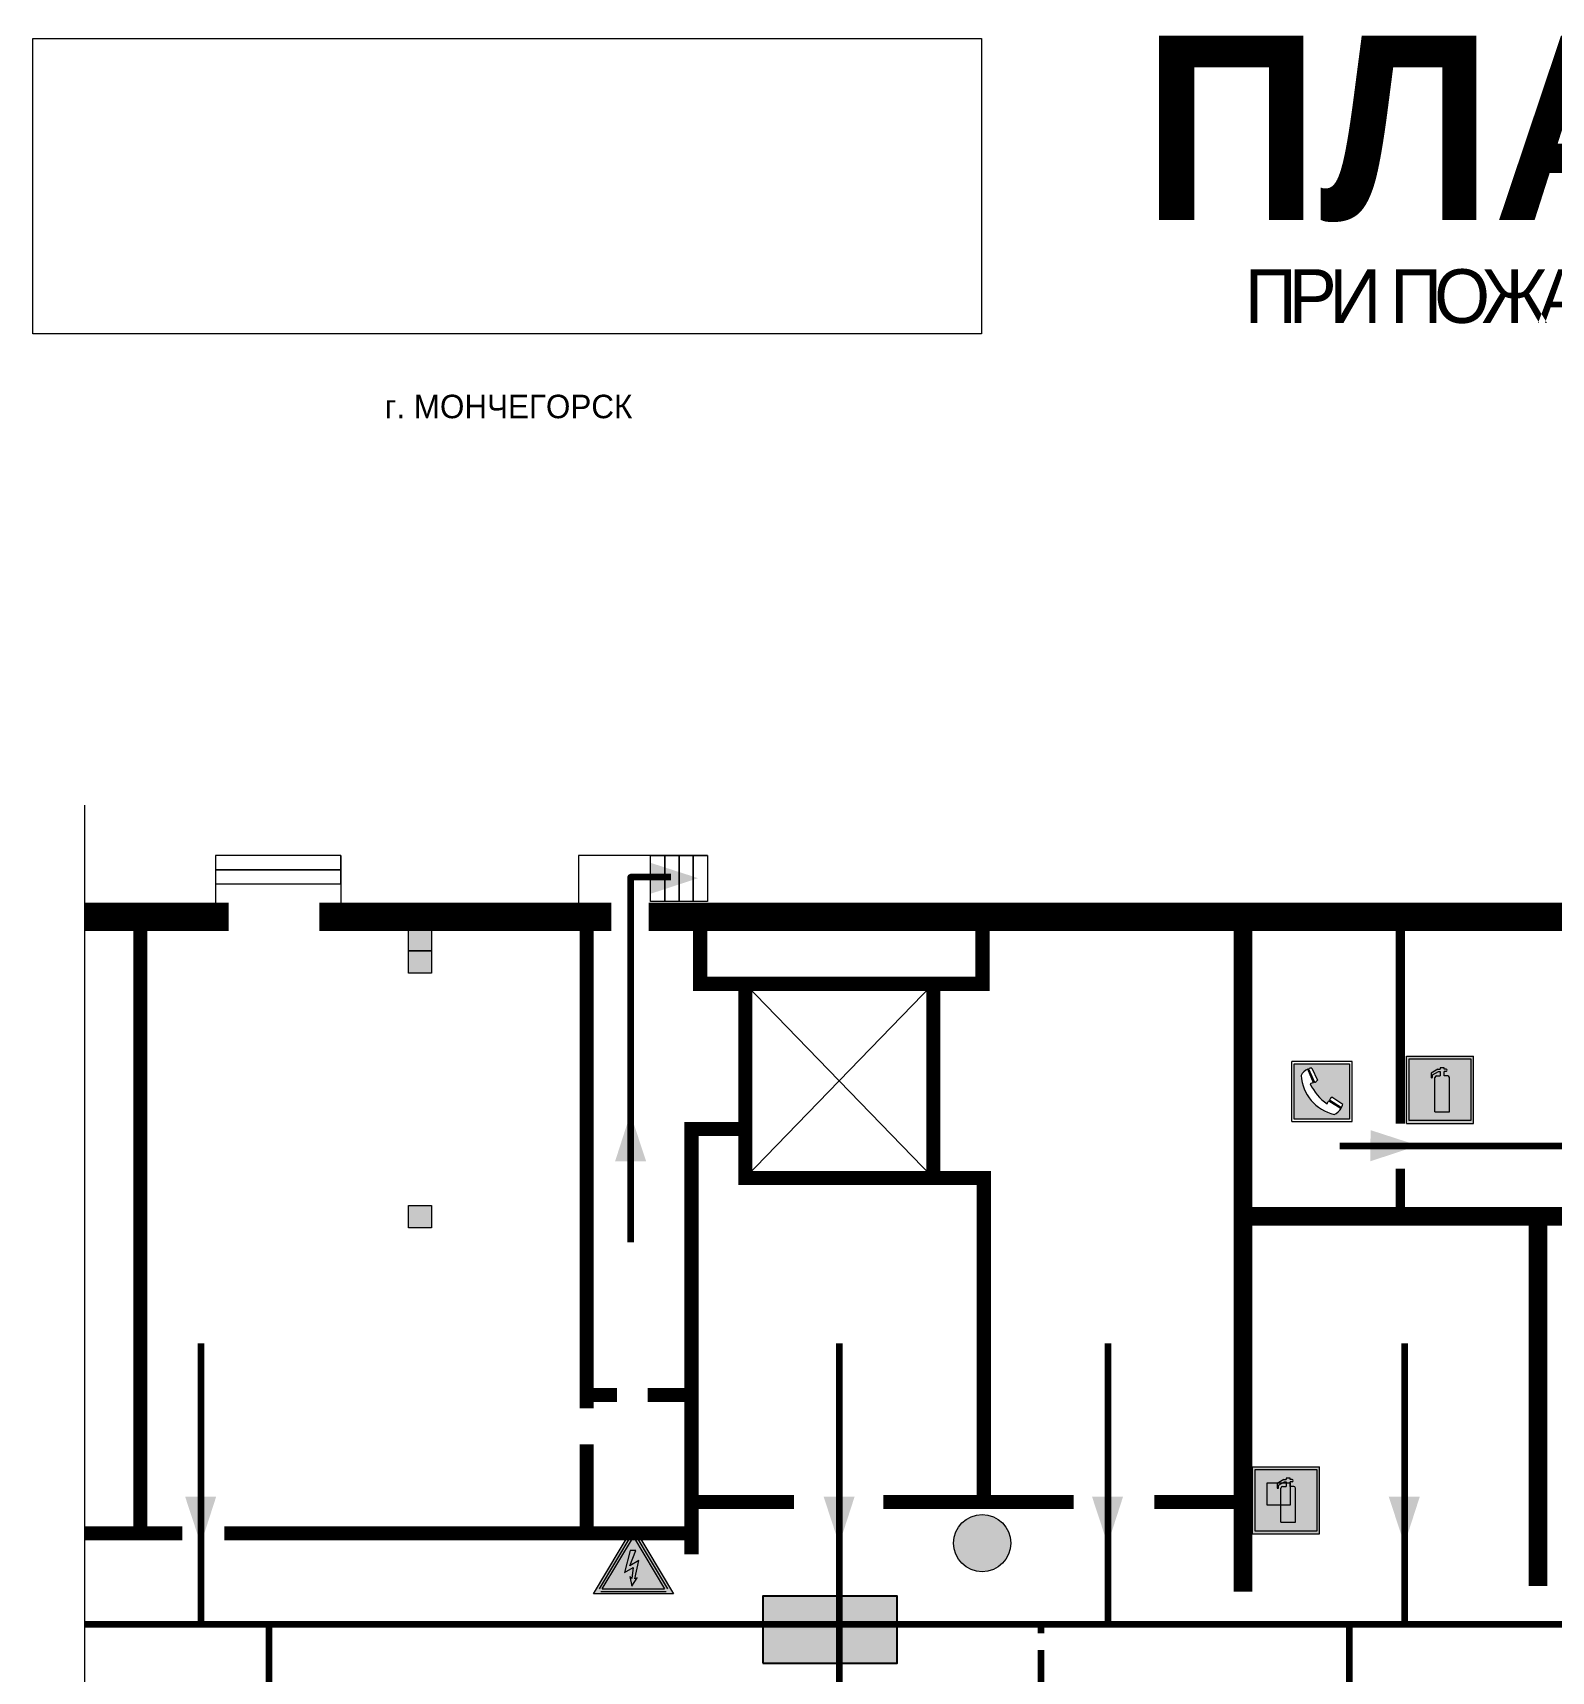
# Model space of a CAD drawing. Header units: millimetres. Extents: x 13114 to 67229, y 22859 to 38520.
# Drawn here: x 17780.1 to 17961.2, y 30287.5 to 30482.9 of the extents above; entities that cross this region are included whole.
import ezdxf

# ---------------------------------------------------------------- set-up
doc = ezdxf.new("R2010")
doc.units = ezdxf.units.MM
doc.linetypes.add('{ Wide Dash }', pattern=[12, 4, -2, 4, -2])
doc.layers.add('План_Штампы', color=7, linetype='Continuous')
doc.styles.add('обычный', font='arial.ttf')
picture_1 = doc.add_image_def('image1.jpg', size_in_pixel=(337, 105))

# ---------------------------------------------------------------- blocks, each defined once
blk = doc.blocks.new('A$C7B8C2D5B')
at = {"lineweight": 0}
h = blk.add_hatch(color=5, dxfattribs=at)
h.dxf.hatch_style = 1
h.paths.add_polyline_path([(1.4, -3.02, 1), (-2.11, -3.02, 1)])
at = {"color": 5, "lineweight": 0}
blk.add_circle((-0.36, -3.02), 1.75, dxfattribs=at)
blk = doc.blocks.new('A$C32E8229D')
at = {"true_color": 0xffffff}
blk.add_hatch(color=7, dxfattribs=at).paths.add_polyline_path([(0, 0), (0, -8), (16, -8), (16, 0)])
h = blk.add_hatch(color=126)
h.paths.add_polyline_path([(0.2, -0.2), (15.8, -0.2), (15.8, -7.8), (0.2, -7.8)])
h.paths.add_polyline_path([(13.49, -2.05), (12.08, -2.05), (11.37, -2.63, 0.162397), (11.29, -2.84), (11.29, -3.63), (10.35, -3.63), (10.35, -4.05), (11.68, -4.05), (11.68, -3.48), (12.26, -4.28), (11.29, -5.1), (11.29, -6.78), (11.85, -6.78), (11.85, -5.44), (12.8, -4.64), (12.8, -5.94), (14.46, -5.94), (14.46, -5.39), (13.45, -5.39), (13.45, -3.97), (12.46, -2.59), (13.15, -2.59), (13.69, -3.34), (14.18, -3)], flags=16)
h.paths.add_polyline_path([(10.74, -1.82, 1), (11.8, -1.82, 1)], flags=16)
h.paths.add_polyline_path([(9.39, -3.59), (5.99, -3.59), (6.56, -3.03), (5.91, -3.03), (5.1, -3.83), (5.91, -4.64), (6.56, -4.64), (5.99, -4.09), (9.39, -4.09)], flags=16)
h.paths.add_polyline_path([(4.29, -1.08), (1.72, -1.08), (1.72, -6.6), (4.29, -6.6)], flags=16)
at = {"color": 126}
blk.add_lwpolyline([(16, -8), (0, -8), (0, 0), (16, 0)], close=True, dxfattribs=at)
blk = doc.blocks.new('A$C3E6D3DDE')
at = {"lineweight": 5}
h = blk.add_hatch(color=40, dxfattribs=at)
h.paths.add_polyline_path([(24.1, 1.45), (16.46, -11.35), (31.74, -11.35)])
h.paths.add_polyline_path([(24.09, -0.46), (30.03, -10.41), (18.14, -10.41)], flags=16)
h.paths.add_polyline_path([(24.54, -3.08), (23.41, -6.02), (25.13, -5.01), (24.33, -8.5), (24.82, -8.27), (23.79, -9.86), (23.4, -8.04), (23.8, -8.43), (24.04, -6.29), (22.39, -7.25), (23.44, -3.08)], flags=0)
h = blk.add_hatch(color=256, dxfattribs=at)
h.paths.add_polyline_path([(24.37, 0.03, 0.567511), (23.82, 0.03), (17.59, -10.4, 0.582454), (17.86, -10.88), (30.32, -10.88, 0.582149), (30.6, -10.4)])
h.paths.add_polyline_path([(24.09, -0.46), (18.14, -10.41), (30.03, -10.41)], flags=16)
h.paths.add_polyline_path([(24.54, -3.08), (23.41, -6.02), (25.13, -5.01), (24.33, -8.5), (24.82, -8.27), (23.79, -9.86), (23.4, -8.04), (23.8, -8.43), (24.04, -6.29), (22.39, -7.25), (23.44, -3.08)], flags=0)
h = blk.add_hatch(color=40, dxfattribs=at)
h.paths.add_polyline_path([(24.09, -0.46), (18.14, -10.41), (30.03, -10.41)])
h.paths.add_polyline_path([(24.82, -8.27), (23.79, -9.86), (23.4, -8.04), (23.8, -8.43), (24.04, -6.29), (22.39, -7.25), (23.44, -3.08), (24.54, -3.08), (23.41, -6.02), (25.13, -5.01), (24.33, -8.5)], flags=16)
at = {"color": 40, "lineweight": 5}
for p, q in [((16.46, -11.35), (24.1, 1.45)), ((24.1, 1.45), (31.74, -11.35))]:
    blk.add_line(p, q, dxfattribs=at)
at = {"lineweight": 5}
for p, q in [((17.59, -10.4), (23.82, 0.03)), ((24.37, 0.03), (30.6, -10.4)), ((18.14, -10.41), (24.09, -0.46)), ((23.44, -3.08), (22.39, -7.25)), ((23.41, -6.02), (24.54, -3.08)), ((24.54, -3.08), (23.44, -3.08)), ((24.09, -0.46), (30.03, -10.41)), ((25.13, -5.01), (23.41, -6.02)), ((24.33, -8.5), (25.13, -5.01)), ((22.39, -7.25), (24.04, -6.29)), ((23.8, -8.43), (23.4, -8.04)), ((23.4, -8.04), (23.79, -9.86)), ((23.79, -9.86), (24.82, -8.27)), ((24.04, -6.29), (23.8, -8.43)), ((24.82, -8.27), (24.33, -8.5)), ((17.86, -10.88), (30.32, -10.88)), ((18.14, -10.41), (30.03, -10.41))]:
    blk.add_line(p, q, dxfattribs=at)
at = {"color": 50, "lineweight": 5}
blk.add_line((31.74, -11.35), (16.46, -11.35), dxfattribs=at)
blk = doc.blocks.new('A$C456E1F9C')
at = {"lineweight": 5}
h = blk.add_hatch(color=242, dxfattribs=at)
h.paths.add_polyline_path([(0.51, -1.47), (0.51, -13.26), (12.29, -13.26), (12.29, -1.47)])
h.paths.add_polyline_path([(5.42, -4.95, -0.254479), (4.78, -5.4), (3.52, -2.53, -0.209735), (4.23, -2.4)], flags=16)
h.paths.add_polyline_path([(8.53, -8.6), (10.87, -10.17), (10.54, -10.76), (8.03, -9.13, -0.192251)], flags=16)
h.paths.add_polyline_path([(4.61, -5.49, 0.005518), (3.87, -5.72, 0.128647), (7.49, -10.01, 0.00809), (7.83, -9.33), (10.47, -10.97, -0.16736), (8.99, -12.25, -0.327862), (1.95, -3.95, -0.166952), (3.36, -2.62)], flags=16)
at = {"color": 242, "lineweight": 5}
for p, q in [((0, -13.77), (0, -0.97)), ((12.8, -0.97), (0, -0.97)), ((4.61, -5.49), (3.36, -2.62)), ((3.52, -2.53), (4.78, -5.4)), ((4.23, -2.4), (5.42, -4.95)), ((12.8, -13.77), (12.8, -0.97)), ((7.83, -9.33), (10.47, -10.97)), ((8.03, -9.13), (10.54, -10.76)), ((10.81, -10.12), (8.53, -8.6)), ((10.54, -10.76), (10.8, -10.3)), ((10.8, -10.3), (10.81, -10.12)), ((0, -13.77), (12.8, -13.77))]:
    blk.add_line(p, q, dxfattribs=at)
blk.add_lwpolyline([(0.51, -1.47), (12.29, -1.47), (12.29, -13.26), (0.51, -13.26)], close=True, dxfattribs=at)
for centre, radius, start, end in [((4.59, -5.34), 2.99, 114.2845, 152.1974), ((4.02, -3.27), 0.891, 76.3284, 123.7092), ((11.12, -3.31), 9.19, 183.9915, 256.6009), ((14.98, -39.1), 35.17, 107.1487, 108.4135), ((13.86, -0.94), 11.08, 205.5536, 234.8762), ((4.68, -4.59), 0.824, 276.9621, 334.0723), ((-13.31, 0.8), 23.44, 332.5487, 334.4027), ((8.94, -9.5), 0.989, 114.4092, 157.9388), ((7.87, -9.46), 3, 291.9291, 329.9329)]:
    blk.add_arc(centre, radius, start, end, dxfattribs=at)
blk = doc.blocks.new('A$C3AD82952')
at = {"true_color": 0xf5f5ff}
h = blk.add_hatch(color=7, dxfattribs=at)
h.dxf.hatch_style = 1
h.paths.add_polyline_path([(8.21, 8.73, 0.414214), (7.89, 9.05), (7.22, 9.05), (7.22, 9.92), (7.59, 9.92, 1), (7.57, 10.36), (7.22, 10.36), (7.22, 10.6), (6.43, 10.6), (6.43, 10.36), (6.01, 10.36), (4.74, 9.59), (4.74, 8.69), (4.98, 8.73), (4.98, 9.26), (6.12, 9.91), (6.43, 9.91), (6.43, 9.05), (5.76, 9.05, 0.414214), (5.44, 8.73), (5.44, 2.2), (8.21, 2.2)], flags=0)
h.paths.add_polyline_path([(12.8, 12.8), (0, 12.8), (0, 0), (12.8, 0)])
h.paths.add_polyline_path([(0.51, 12.29), (12.29, 12.29), (12.29, 0.51), (0.51, 0.51)], flags=16)
h.paths.add_polyline_path([(4.74, 9.59), (6.01, 10.36), (6.43, 10.36), (6.43, 10.6), (7.22, 10.6), (7.22, 10.36), (7.59, 10.36, -0.94586), (7.59, 9.92), (7.22, 9.92), (7.22, 9.05), (7.89, 9.05, -0.414214), (8.21, 8.73), (8.21, 2.2), (5.44, 2.2), (5.44, 8.73, -0.414214), (5.76, 9.05), (6.43, 9.05), (6.43, 9.91), (6.12, 9.91), (4.98, 9.26), (4.98, 8.73), (4.74, 8.69)], flags=0)
h = blk.add_hatch(color=242)
h.dxf.hatch_style = 1
h.paths.add_polyline_path([(12.29, 12.29), (0.51, 12.29), (0.51, 0.51), (12.29, 0.51)])
h.paths.add_polyline_path([(4.74, 8.69), (4.74, 9.59), (6.01, 10.36), (6.43, 10.36), (6.43, 10.6), (7.22, 10.6), (7.22, 10.36), (7.59, 10.36, -0.94586), (7.59, 9.92), (7.22, 9.92), (7.22, 9.05), (7.89, 9.05, -0.414214), (8.21, 8.73), (8.21, 2.2), (5.44, 2.2), (5.44, 8.73, -0.414214), (5.76, 9.05), (6.43, 9.05), (6.43, 9.91), (6.12, 9.91), (4.98, 9.26), (4.98, 8.73)], flags=16)
h = blk.add_hatch(color=7, dxfattribs=at)
h.dxf.hatch_style = 1
h.paths.add_polyline_path([(8.21, 8.73, 0.414214), (7.89, 9.05), (7.22, 9.05), (7.22, 9.92), (7.59, 9.92, 1), (7.57, 10.36), (7.22, 10.36), (7.22, 10.6), (6.43, 10.6), (6.43, 10.36), (6.01, 10.36), (4.74, 9.59), (4.74, 8.69), (4.98, 8.73), (4.98, 9.26), (6.12, 9.91), (6.43, 9.91), (6.43, 9.05), (5.76, 9.05, 0.414214), (5.44, 8.73), (5.44, 2.2), (8.21, 2.2)])
at = {"color": 242, "lineweight": 5}
for p, q in [((0, 0), (0, 12.8)), ((0, 12.8), (12.8, 12.8)), ((12.8, 0), (12.8, 12.8)), ((6.01, 10.36), (4.74, 9.59)), ((4.74, 9.59), (4.74, 8.69)), ((4.98, 9.26), (6.12, 9.91)), ((6.01, 10.36), (6.43, 10.36)), ((6.12, 9.91), (6.43, 9.91)), ((7.22, 10.6), (6.43, 10.6)), ((6.43, 10.6), (6.43, 10.36)), ((6.43, 9.91), (6.43, 9.05)), ((7.22, 10.36), (7.22, 10.6)), ((7.59, 10.36), (7.22, 10.36)), ((7.22, 9.05), (7.22, 9.92)), ((7.59, 9.92), (7.22, 9.92)), ((4.74, 8.69), (4.98, 8.73)), ((4.98, 8.73), (4.98, 9.26)), ((5.44, 2.2), (5.44, 8.73)), ((5.76, 9.05), (6.43, 9.05)), ((7.89, 9.05), (7.22, 9.05)), ((8.21, 2.2), (8.21, 8.73)), ((0, 0), (12.8, 0)), ((5.44, 2.2), (8.21, 2.2))]:
    blk.add_line(p, q, dxfattribs=at)
blk.add_lwpolyline([(0.51, 12.29), (12.29, 12.29), (12.29, 0.51), (0.51, 0.51)], close=True, dxfattribs=at)
for centre, radius, start, end in [((7.58, 10.14), 0.223, 273.1875, 86.8125), ((5.76, 8.73), 0.32, 90, 180), ((7.89, 8.73), 0.32, 0, 90)]:
    blk.add_arc(centre, radius, start, end, dxfattribs=at)

msp = doc.modelspace()

# ---------------------------------------------------------------- hatches: boundary and pattern name
at = {"lineweight": 0}
h = msp.add_hatch(color=256, dxfattribs=at)
h.dxf.hatch_style = 1
h.paths.add_polyline_path([(17827.67, 30373.43), (17827.67, 30376.09), (17824.91, 30376.09), (17824.91, 30373.43)])
h = msp.add_hatch(color=256, dxfattribs=at)
h.dxf.hatch_style = 1
h.paths.add_polyline_path([(17827.67, 30370.78), (17827.67, 30373.43), (17824.91, 30373.43), (17824.91, 30370.78)])
h = msp.add_hatch(color=256, dxfattribs=at)
h.dxf.hatch_style = 1
h.paths.add_polyline_path([(17827.67, 30340.41), (17827.67, 30343.07), (17824.91, 30343.07), (17824.91, 30340.41)])
h = msp.add_hatch(color=256, dxfattribs=at)
h.dxf.hatch_style = 1
h.paths.add_polyline_path([(17930.06, 30307.34), (17930.06, 30310), (17927.3, 30310), (17927.3, 30307.34)])

# ---------------------------------------------------------------- linework, layer by layer
for points in [[(17786.34, 30196.41), (17786.34, 30390.81)], [(17801.92, 30384.79), (17801.92, 30377.77)], [(17816.86, 30384.79), (17816.86, 30376.57)], [(17860.58, 30384.82), (17845.21, 30384.82), (17845.21, 30377.94)], [(17887.49, 30369.5), (17865.08, 30346.35)], [(17887.49, 30346.35), (17865.08, 30369.5)]]:
    msp.add_lwpolyline(points, dxfattribs=at)
for points in [[(17816.86, 30384.79), (17801.92, 30384.79), (17801.92, 30383.11), (17816.86, 30383.11)], [(17855.49, 30379.33), (17853.79, 30379.33), (17853.79, 30384.82), (17855.49, 30384.82)], [(17857.19, 30379.33), (17855.49, 30379.33), (17855.49, 30384.82), (17857.19, 30384.82)], [(17858.88, 30379.33), (17857.19, 30379.33), (17857.19, 30384.82), (17858.88, 30384.82)], [(17860.58, 30379.33), (17858.88, 30379.33), (17858.88, 30384.82), (17860.58, 30384.82)], [(17816.86, 30383.11), (17801.92, 30383.11), (17801.92, 30381.44), (17816.86, 30381.44)], [(17827.67, 30373.43), (17824.91, 30373.43), (17824.91, 30376.09), (17827.67, 30376.09)], [(17827.67, 30370.78), (17824.91, 30370.78), (17824.91, 30373.43), (17827.67, 30373.43)], [(17827.67, 30340.41), (17824.91, 30340.41), (17824.91, 30343.07), (17827.67, 30343.07)], [(17930.06, 30307.34), (17927.3, 30307.34), (17927.3, 30310), (17930.06, 30310)]]:
    msp.add_lwpolyline(points, close=True, dxfattribs=at)
at = {"color": 126, "lineweight": 100, "true_color": 0x008754}
for points in [[(17856.19, 30382.22), (17851.39, 30382.22), (17851.39, 30338.68)], [(17935.96, 30350.17), (17968.42, 30350.17), (17971.34, 30345.61)], [(17800.16, 30326.62), (17800.16, 30293.08)], [(17876.28, 30326.62), (17876.28, 30293.08)], [(17908.29, 30326.62), (17908.29, 30293.08)], [(17943.67, 30326.62), (17943.67, 30293.08)], [(17937.08, 30293.08), (17786.34, 30293.08)], [(17808.27, 30293.08), (17808.27, 30247.84)], [(17876.28, 30293.08), (17876.28, 30246.62)], [(18037.63, 30293.08), (17937.08, 30293.08), (17937.08, 30214.76)]]:
    msp.add_lwpolyline(points, dxfattribs=at)
at = {"lineweight": 0}
for points, const_width in [([(17786.34, 30377.48), (17803.47, 30377.48)], 3.36), ([(17814.3, 30377.48), (17849.13, 30377.48)], 3.36), ([(17853.56, 30377.48), (17977.32, 30377.48)], 3.36), ([(17792.94, 30303.97), (17792.94, 30377.47)], 1.68), ([(17846.17, 30318.88), (17846.17, 30376.8)], 1.68), ([(17861.36, 30369.5), (17859.7, 30369.5), (17859.7, 30376.75)], 1.68), ([(17887.49, 30369.5), (17893.36, 30369.5), (17893.36, 30377.22)], 1.68), ([(17969.69, 30341.77), (17924.42, 30341.77), (17924.42, 30377.02), (17924.42, 30297.01)], 2.24), ([(17943.2, 30352.83), (17943.2, 30377.34)], 1.12), ([(17865.08, 30369.5), (17859.7, 30369.5)], 1.68), ([(17893.52, 30307.7), (17893.52, 30346.35), (17865.08, 30346.35), (17865.08, 30369.5), (17887.49, 30369.5), (17887.49, 30346.35)], 1.68), ([(17858.67, 30301.48), (17858.67, 30352.18), (17863.79, 30352.18)], 1.68), ([(17865.08, 30352.18), (17859.41, 30352.18)], 1.68), ([(17943.2, 30341.03), (17943.2, 30347.44)], 1.12), ([(17959.61, 30341.77), (17959.61, 30297.7)], 2.24), ([(17846.17, 30320.45), (17849.78, 30320.45)], 1.68), ([(17858.67, 30320.45), (17853.44, 30320.45)], 1.68), ([(17846.17, 30303.97), (17846.17, 30314.59)], 1.68), ([(17870.89, 30307.7), (17858.67, 30307.7), (17858.67, 30301.48)], 1.68), ([(17904.25, 30307.7), (17881.55, 30307.7)], 1.68), ([(17924.15, 30307.7), (17913.87, 30307.7)], 1.68), ([(17797.95, 30303.97), (17786.34, 30303.97)], 1.68), ([(17858.67, 30303.97), (17802.95, 30303.97)], 1.68)]:
    msp.add_lwpolyline(points, dxfattribs=dict(at, const_width=const_width))
at = {"color": 126, "linetype": '{ Wide Dash }', "lineweight": 100, "true_color": 0x008754}
msp.add_lwpolyline([(17908.23, 30223.31), (17908.23, 30214.05), (17900.38, 30214.05), (17900.38, 30293.08)], dxfattribs=at)
at = {"layer": 'План_Штампы', "color": 126, "true_color": 0x008754}
for points in [[(17853.77, 30380.23), (17853.78, 30383.93), (17859.46, 30382.1)], [(17853.26, 30348.32), (17849.56, 30348.33), (17851.39, 30354.01)], [(17939.62, 30348.34), (17939.63, 30352.05), (17945.31, 30350.21)], [(17798.29, 30308.35), (17802, 30308.35), (17800.16, 30302.66)], [(17874.42, 30308.35), (17878.12, 30308.35), (17876.28, 30302.66)], [(17906.42, 30308.35), (17910.13, 30308.35), (17908.29, 30302.66)], [(17941.8, 30308.35), (17945.51, 30308.35), (17943.67, 30302.66)]]:
    msp.add_solid(points, dxfattribs=at)

# ---------------------------------------------------------------- block references
for name, p, xscale, yscale, zscale in [('A$C3AD82952', (17943.9, 30352.86), 0.625, 0.625, 0.625), ('A$C456E1F9C', (17930.26, 30360.78), 0.5599999999999999, 0.5599999999999999, 0.5599999999999999), ('A$C3AD82952', (17925.54, 30303.91), 0.625, 0.625, 0.625), ('A$C3E6D3DDE', (17836.69, 30303.84), 0.625, 0.625, 0.625)]:
    msp.add_blockref(name, p, dxfattribs=dict(xscale=xscale, yscale=yscale, zscale=zscale))
at = {"xscale": 1.950967740535736, "yscale": 1.950967740535736, "zscale": 1.950967740535736, "rotation": 180}
msp.add_blockref('A$C7B8C2D5B', (17892.63, 30296.91), dxfattribs=at)
at = {"layer": 'План_Штампы', "color": 126, "true_color": 0x008754, "xscale": -1}
msp.add_blockref('A$C32E8229D', (17883.18, 30296.49), dxfattribs=at)

# ---------------------------------------------------------------- texts
at = {"lineweight": 0, "style": 'обычный'}
for s, insert, char_height, width, attachment_point in [('{\\fProxima Nova Rg|b1|i0|c204|p2;ПЛАН ЭВАКУАЦИИ}', (17912.44, 30482.59), 22, 493.8901, 1), ('\\pi-8.4,l8.4,t8.4;{\\fProxima Nova Rg|b0|i0|c204|p2;г. МОНЧЕГОРСК\\H1.1997x; }', (17836.86, 30438.33), 2.8, 126.6484, 5)]:
    msp.add_mtext(s, dxfattribs=dict(at, insert=insert, char_height=char_height, width=width, attachment_point=attachment_point))
at = {"color": 0, "lineweight": 0, "insert": (18062.13, 30454.89), "char_height": 8, "width": 449.2158, "attachment_point": 5, "style": 'обычный'}
msp.add_mtext('{\\fArial Black|b1|i0|c204|p34;\\H2x;\\T0.85;  \\fArial Narrow|b0|i0|c204|p34;\\H0.8x;\\W0.9;\\P\\fProxima Nova Rg|b0|i0|c204|p2;\\H0.5x;\\W1;\\C256;ПРИ ПОЖАРЕ  ИЛИ ДРУГИХ ЧРЕЗВЫЧАЙНЫХ СИТУАЦИЯХ  ИЗ ПОМЕЩЕНИЙ \\fProxima Nova Rg|b1|i0|c204|p2;\\H1.25x;\\PХМЦ: ГМО-1 отм. 0,00}', dxfattribs=at)

# ---------------------------------------------------------------- pictures from other files: only their frames are drawn
at = {"color": 7, "lineweight": 0, "true_color": 0xf5f5ff}
image = msp.add_image(picture_1, insert=(17780.13, 30447), size_in_units=(113.11, 35.24), dxfattribs=at)
image.dxf.flags = 7

doc.saveas('drawing.dxf')
